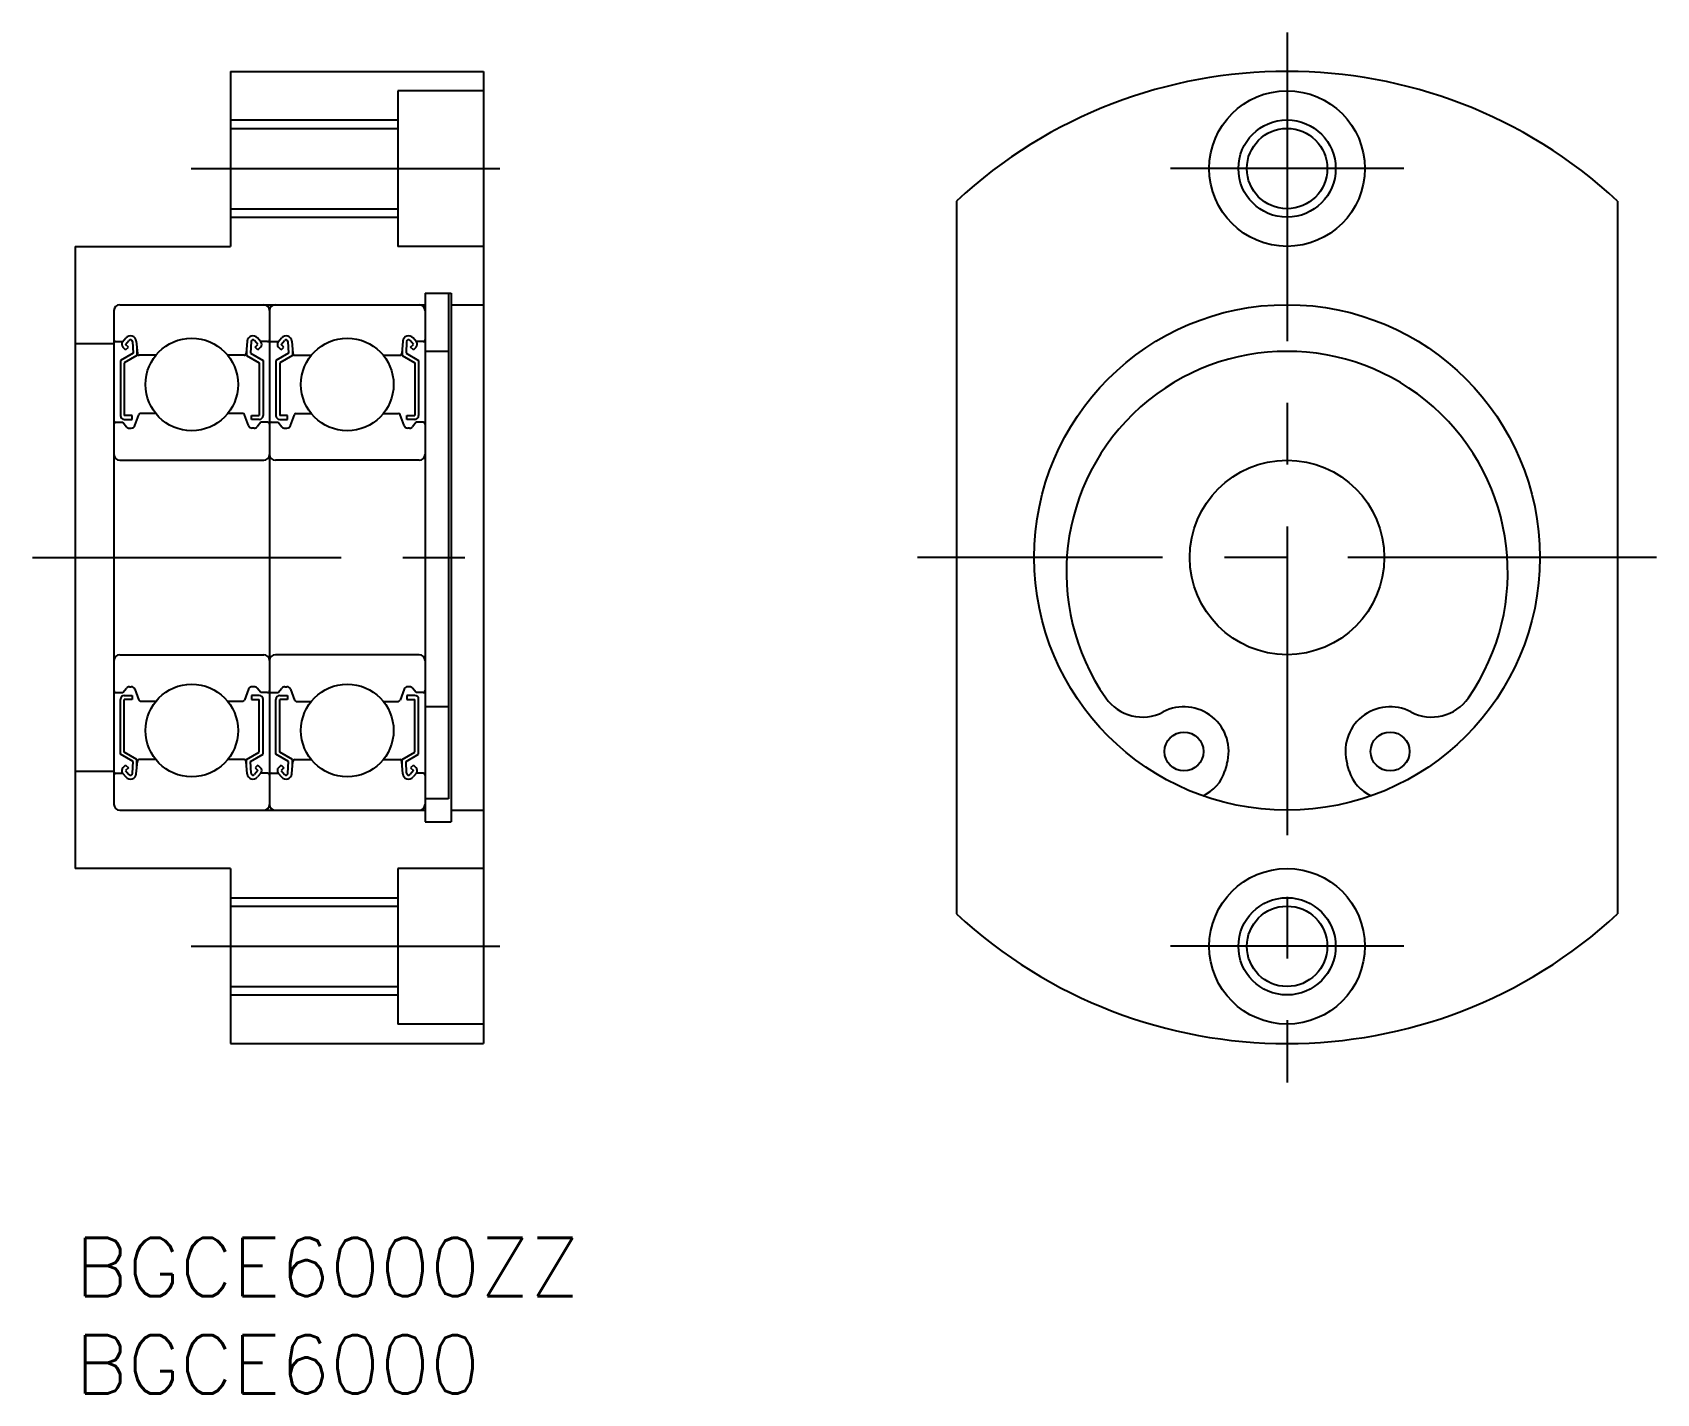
# Model space of a CAD drawing. Extents: x -2.2 to 81.3, y -8 to 62.
import ezdxf

# ---------------------------------------------------------------- set-up
doc = ezdxf.new("R2010")
doc.units = 0
doc.header["$LTSCALE"] = 0.5
doc.linetypes.add('CENTER', pattern=[50.8, 31.75, -6.35, 6.35, -6.35])
for name, color, linetype in [('MSM_CENTER', 1, 'CENTER'), ('MSM_CONTINUOUS', 7, 'CONTINUOUS'), ('MSM_NARROW', 5, 'CONTINUOUS'), ('MSM_PART_NUMBER', 7, 'CONTINUOUS')]:
    doc.layers.add(name, color=color, linetype=linetype)
doc.styles.get("Standard").update_dxf_attribs({"font": 'txt.shx', "height": 3, "bigfont": 'bigfont.shx'})

# ---------------------------------------------------------------- blocks, each defined once
blk = doc.blocks.new('*U10')
at = {"layer": 'MSM_PART_NUMBER'}
blk.add_text('BGCE6000ZZ', height=3, dxfattribs=at).set_placement((0, -3))
blk = doc.blocks.new('*U11')
at = {"layer": 'MSM_PART_NUMBER'}
blk.add_text('BGCE6000', height=3, dxfattribs=at).set_placement((0, -8))

msp = doc.modelspace()

# ---------------------------------------------------------------- linework, layer by layer
at = {"layer": 'MSM_CENTER'}
for p, q in [((62.327, 62), (62.327, 8)), ((5.966, 55), (23.034, 55)), ((68.327, 55), (56.327, 55)), ((-2.189, 35), (23.178, 35)), ((81.327, 35), (43.327, 35)), ((5.966, 15), (23.034, 15)), ((68.327, 15), (56.327, 15))]:
    msp.add_line(p, q, dxfattribs=at)
at = {"layer": 'MSM_CONTINUOUS', "linetype": 'CONTINUOUS'}
for p, q in [((8, 60), (8, 51)), ((8, 60), (21, 60)), ((21, 60), (21, 10)), ((21, 59), (16.6, 59)), ((16.6, 59), (16.6, 51)), ((45.327, 53.33), (45.327, 16.67)), ((79.327, 53.33), (79.327, 16.67)), ((0, 51), (0, 19)), ((0, 51), (8, 51)), ((21, 51), (16.6, 51)), ((18, 48.6), (18, 21.4)), ((18, 48.6), (19.35, 48.6)), ((19.35, 48.6), (19.35, 21.4)), ((2, 47.7), (2, 22.3)), ((2.3, 48), (18, 48)), ((10, 47.7), (10, 22.3)), ((19.35, 48), (21, 48)), ((0, 46), (2, 46)), ((2.1, 46.1), (2.46, 46.1)), ((2.448, 46.086), (2.619, 46.291)), ((2.602, 45.958), (2.772, 46.16)), ((2.743, 45.817), (2.602, 45.958)), ((2.948, 46.101), (2.981, 45.501)), ((3.148, 46.124), (3.203, 45.491)), ((8.852, 46.124), (8.797, 45.491)), ((9.052, 46.101), (9.019, 45.501)), ((9.398, 45.958), (9.228, 46.16)), ((9.257, 45.817), (9.398, 45.958)), ((9.552, 46.086), (9.381, 46.291)), ((9.9, 46.1), (9.54, 46.1)), ((10.1, 46.1), (10.46, 46.1)), ((10.448, 46.086), (10.619, 46.291)), ((10.602, 45.958), (10.772, 46.16)), ((10.743, 45.817), (10.602, 45.958)), ((10.948, 46.101), (10.981, 45.501)), ((11.148, 46.124), (11.203, 45.491)), ((16.852, 46.124), (16.797, 45.491)), ((17.052, 46.101), (17.019, 45.501)), ((17.398, 45.958), (17.228, 46.16)), ((17.257, 45.817), (17.398, 45.958)), ((17.552, 46.086), (17.381, 46.291)), ((17.9, 46.1), (17.54, 46.1)), ((2.981, 45.501), (2.331, 45.125)), ((2.331, 45.125), (2.331, 42.3)), ((2.602, 45.675), (2.46, 45.816)), ((3.181, 45.385), (2.531, 45.01)), ((2.602, 45.675), (2.743, 45.817)), ((3.181, 45.746), (3.181, 45.385)), ((4.151, 45.4), (3.303, 45.4)), ((8.697, 45.4), (7.849, 45.4)), ((8.819, 45.746), (8.819, 45.385)), ((8.819, 45.385), (9.469, 45.01)), ((9.019, 45.501), (9.669, 45.125)), ((9.398, 45.675), (9.257, 45.817)), ((9.398, 45.675), (9.54, 45.816)), ((9.669, 45.125), (9.669, 42.3)), ((10.981, 45.501), (10.331, 45.125)), ((10.331, 45.125), (10.331, 42.3)), ((10.602, 45.675), (10.46, 45.816)), ((11.181, 45.385), (10.531, 45.01)), ((10.602, 45.675), (10.743, 45.817)), ((11.181, 45.746), (11.181, 45.385)), ((11.303, 45.4), (12.151, 45.4)), ((15.849, 45.4), (16.697, 45.4)), ((16.819, 45.746), (16.819, 45.385)), ((16.819, 45.385), (17.469, 45.01)), ((17.019, 45.501), (17.669, 45.125)), ((17.398, 45.675), (17.257, 45.817)), ((17.398, 45.675), (17.54, 45.816)), ((17.669, 45.125), (17.669, 42.3)), ((2.531, 45.01), (2.531, 42.3)), ((9.469, 45.01), (9.469, 42.3)), ((10.531, 45.01), (10.531, 42.3)), ((17.469, 45.01), (17.469, 42.3)), ((2.1, 41.95), (2.45, 41.95)), ((2.45, 41.95), (2.642, 41.721)), ((2.931, 42.3), (2.531, 42.3)), ((2.531, 42.1), (2.931, 42.1)), ((2.931, 42.1), (2.931, 42.3)), ((3.079, 41.782), (3.28, 42.334)), ((4.151, 42.4), (3.374, 42.4)), ((8.626, 42.4), (7.849, 42.4)), ((8.921, 41.782), (8.72, 42.334)), ((9.069, 42.1), (9.069, 42.3)), ((9.069, 42.3), (9.469, 42.3)), ((9.469, 42.1), (9.069, 42.1)), ((9.55, 41.95), (9.358, 41.721)), ((9.9, 41.95), (9.55, 41.95)), ((10.1, 41.95), (10.45, 41.95)), ((10.45, 41.95), (10.642, 41.721)), ((10.931, 42.3), (10.531, 42.3)), ((10.531, 42.1), (10.931, 42.1)), ((10.931, 42.1), (10.931, 42.3)), ((11.079, 41.782), (11.28, 42.334)), ((11.374, 42.4), (12.151, 42.4)), ((15.849, 42.4), (16.626, 42.4)), ((16.921, 41.782), (16.72, 42.334)), ((17.069, 42.3), (17.469, 42.3)), ((17.069, 42.1), (17.069, 42.3)), ((17.469, 42.1), (17.069, 42.1)), ((17.55, 41.95), (17.358, 41.721)), ((17.9, 41.95), (17.55, 41.95)), ((2.795, 41.65), (2.891, 41.65)), ((9.205, 41.65), (9.109, 41.65)), ((10.795, 41.65), (10.891, 41.65)), ((17.205, 41.65), (17.109, 41.65)), ((2.3, 40), (9.7, 40)), ((17.7, 40), (10.3, 40)), ((2.3, 30), (9.7, 30)), ((17.7, 30), (10.3, 30)), ((2.1, 28.05), (2.45, 28.05)), ((2.331, 24.875), (2.331, 27.7)), ((2.45, 28.05), (2.642, 28.279)), ((2.531, 27.9), (2.931, 27.9)), ((2.531, 24.99), (2.531, 27.7)), ((2.931, 27.7), (2.531, 27.7)), ((2.795, 28.35), (2.891, 28.35)), ((2.931, 27.9), (2.931, 27.7)), ((3.079, 28.218), (3.28, 27.666)), ((4.151, 27.6), (3.374, 27.6)), ((8.626, 27.6), (7.849, 27.6)), ((8.921, 28.218), (8.72, 27.666)), ((9.069, 27.9), (9.069, 27.7)), ((9.469, 27.9), (9.069, 27.9)), ((9.069, 27.7), (9.469, 27.7)), ((9.205, 28.35), (9.109, 28.35)), ((9.55, 28.05), (9.358, 28.279)), ((9.469, 24.99), (9.469, 27.7)), ((9.9, 28.05), (9.55, 28.05)), ((9.669, 24.875), (9.669, 27.7)), ((10.1, 28.05), (10.45, 28.05)), ((10.331, 24.875), (10.331, 27.7)), ((10.45, 28.05), (10.642, 28.279)), ((10.531, 27.9), (10.931, 27.9)), ((10.531, 24.99), (10.531, 27.7)), ((10.931, 27.7), (10.531, 27.7)), ((10.795, 28.35), (10.891, 28.35)), ((10.931, 27.9), (10.931, 27.7)), ((11.079, 28.218), (11.28, 27.666)), ((11.374, 27.6), (12.151, 27.6)), ((15.849, 27.6), (16.626, 27.6)), ((16.921, 28.218), (16.72, 27.666)), ((17.069, 27.9), (17.069, 27.7)), ((17.469, 27.9), (17.069, 27.9)), ((17.069, 27.7), (17.469, 27.7)), ((17.205, 28.35), (17.109, 28.35)), ((17.55, 28.05), (17.358, 28.279)), ((17.469, 24.99), (17.469, 27.7)), ((17.9, 28.05), (17.55, 28.05)), ((17.669, 24.875), (17.669, 27.7)), ((2.981, 24.499), (2.331, 24.875)), ((2.602, 24.325), (2.46, 24.184)), ((3.181, 24.615), (2.531, 24.99)), ((2.602, 24.325), (2.743, 24.183)), ((2.948, 23.899), (2.981, 24.499)), ((3.148, 23.876), (3.203, 24.509)), ((3.181, 24.254), (3.181, 24.615)), ((4.151, 24.6), (3.303, 24.6)), ((8.697, 24.6), (7.849, 24.6)), ((8.852, 23.876), (8.797, 24.509)), ((8.819, 24.615), (9.469, 24.99)), ((8.819, 24.254), (8.819, 24.615)), ((9.019, 24.499), (9.669, 24.875)), ((9.052, 23.899), (9.019, 24.499)), ((9.398, 24.325), (9.257, 24.183)), ((9.398, 24.325), (9.54, 24.184)), ((10.981, 24.499), (10.331, 24.875)), ((10.602, 24.325), (10.46, 24.184)), ((11.181, 24.615), (10.531, 24.99)), ((10.602, 24.325), (10.743, 24.183)), ((10.948, 23.899), (10.981, 24.499)), ((11.148, 23.876), (11.203, 24.509)), ((11.181, 24.254), (11.181, 24.615)), ((11.303, 24.6), (12.151, 24.6)), ((15.849, 24.6), (16.697, 24.6)), ((16.852, 23.876), (16.797, 24.509)), ((16.819, 24.615), (17.469, 24.99)), ((16.819, 24.254), (16.819, 24.615)), ((17.019, 24.499), (17.669, 24.875)), ((17.052, 23.899), (17.019, 24.499)), ((17.398, 24.325), (17.257, 24.183)), ((17.398, 24.325), (17.54, 24.184)), ((0, 24), (2, 24)), ((2.1, 23.9), (2.46, 23.9)), ((2.448, 23.914), (2.619, 23.709)), ((2.743, 24.183), (2.602, 24.042)), ((2.602, 24.042), (2.772, 23.84)), ((9.398, 24.042), (9.228, 23.84)), ((9.257, 24.183), (9.398, 24.042)), ((9.552, 23.914), (9.381, 23.709)), ((9.9, 23.9), (9.54, 23.9)), ((10.1, 23.9), (10.46, 23.9)), ((10.448, 23.914), (10.619, 23.709)), ((10.743, 24.183), (10.602, 24.042)), ((10.602, 24.042), (10.772, 23.84)), ((17.398, 24.042), (17.228, 23.84)), ((17.257, 24.183), (17.398, 24.042)), ((17.552, 23.914), (17.381, 23.709)), ((17.9, 23.9), (17.54, 23.9)), ((2.3, 22), (18, 22)), ((19.35, 22), (21, 22)), ((18, 21.4), (19.35, 21.4)), ((8, 19), (0, 19)), ((8, 19), (8, 10)), ((16.6, 19), (16.6, 11)), ((21, 19), (16.6, 19)), ((21, 11), (16.6, 11)), ((8, 10), (21, 10))]:
    msp.add_line(p, q, dxfattribs=at)
at = {"layer": 'MSM_CONTINUOUS'}
for p, q in [((8, 57.067), (16.6, 57.067)), ((8, 52.933), (16.6, 52.933)), ((19.2, 48.6), (19.2, 22.588)), ((19.2, 45.6, -0.1), (18, 45.6, -0.1)), ((19.2, 27.32, -0.1), (18, 27.32, -0.1)), ((59.236, 24.377), (59.134, 24.029)), ((65.52, 24.029), (65.419, 24.377)), ((19.2, 22.588, -0.1), (18, 22.588, -0.1)), ((8, 17.067), (16.6, 17.067)), ((8, 12.933), (16.6, 12.933))]:
    msp.add_line(p, q, dxfattribs=at)
at = {"layer": 'MSM_CONTINUOUS', "linetype": 'CONTINUOUS'}
for centre, radius in [((62.327, 55), 4), ((62.327, 35), 13), ((6, 43.9), 2.381), ((14, 43.9), 2.381), ((62.327, 35), 5), ((6, 26.1), 2.381), ((14, 26.1), 2.381), ((62.327, 15), 4)]:
    msp.add_circle(centre, radius, dxfattribs=at)
at = {"layer": 'MSM_CONTINUOUS'}
for centre, radius in [((62.327, 55), 2.067), ((57.027, 25.02), 1), ((67.627, 25.02), 1), ((62.327, 15), 2.067)]:
    msp.add_circle(centre, radius, dxfattribs=at)
at = {"layer": 'MSM_CONTINUOUS', "linetype": 'CONTINUOUS'}
for centre, radius, start, end in [((62.327, 35), 25, 47.15636, 132.84364), ((2.3, 47.7), 0.3, 90, 180), ((9.7, 47.7), 0.3, 0, 90), ((10.3, 47.7), 0.3, 90, 180), ((17.7, 47.7), 0.3, 0, 90), ((2.1, 46.2), 0.1, 180, 270), ((2.602, 45.958), 0.2, 140.13695, 225.00202), ((2.849, 46.098), 0.3, 4.93539, 140.13695), ((2.849, 46.096), 0.1, 3.10166, 139.95027), ((9.151, 46.098), 0.3, 39.86305, 175.06461), ((9.151, 46.096), 0.1, 40.04973, 176.89834), ((9.398, 45.958), 0.2, 314.99798, 39.86305), ((9.9, 46.2), 0.1, 270, 0), ((10.1, 46.2), 0.1, 180, 270), ((10.602, 45.958), 0.2, 140.13695, 225.00202), ((10.849, 46.098), 0.3, 4.93539, 140.13695), ((10.849, 46.096), 0.1, 3.10166, 139.95027), ((17.151, 46.098), 0.3, 39.86305, 175.06461), ((17.151, 46.096), 0.1, 40.04973, 176.89834), ((17.398, 45.958), 0.2, 314.99798, 39.86305), ((17.9, 46.2), 0.1, 270, 0), ((3.303, 45.5), 0.1, 184.93539, 270), ((8.697, 45.5), 0.1, 270, 355.06461), ((11.303, 45.5), 0.1, 184.93539, 270), ((16.697, 45.5), 0.1, 270, 355.06461), ((2.1, 41.85), 0.1, 90, 180.81025), ((2.531, 42.3), 0.2, 180, 270), ((2.891, 41.85), 0.2, 270, 339.99156), ((3.374, 42.3), 0.1, 90, 159.99156), ((8.626, 42.3), 0.1, 20.00844, 90), ((9.109, 41.85), 0.2, 200.00844, 270), ((9.469, 42.3), 0.2, 270, 0), ((9.9, 41.85), 0.1, 359.18975, 90), ((10.1, 41.85), 0.1, 90, 180.81025), ((10.531, 42.3), 0.2, 180, 270), ((10.891, 41.85), 0.2, 270, 339.99156), ((11.374, 42.3), 0.1, 90, 159.99156), ((16.626, 42.3), 0.1, 20.00844, 90), ((17.109, 41.85), 0.2, 200.00844, 270), ((17.469, 42.3), 0.2, 270, 0), ((17.9, 41.85), 0.1, 359.18975, 90), ((2.795, 41.85), 0.2, 219.97618, 270), ((9.205, 41.85), 0.2, 270, 320.02382), ((10.795, 41.85), 0.2, 219.97618, 270), ((17.205, 41.85), 0.2, 270, 320.02382), ((2.3, 40.3), 0.3, 180, 270), ((9.7, 40.3), 0.3, 270, 0), ((10.3, 40.3), 0.3, 180, 270), ((17.7, 40.3), 0.3, 270, 0), ((2.3, 29.7), 0.3, 90, 180), ((9.7, 29.7), 0.3, 0, 90), ((10.3, 29.7), 0.3, 90, 180), ((17.7, 29.7), 0.3, 0, 90), ((2.1, 28.15), 0.1, 179.18975, 270), ((2.531, 27.7), 0.2, 90, 180), ((2.795, 28.15), 0.2, 90, 140.02382), ((2.891, 28.15), 0.2, 20.00844, 90), ((3.374, 27.7), 0.1, 200.00844, 270), ((8.626, 27.7), 0.1, 270, 339.99156), ((9.109, 28.15), 0.2, 90, 159.99156), ((9.205, 28.15), 0.2, 39.97618, 90), ((9.469, 27.7), 0.2, 0, 90), ((9.9, 28.15), 0.1, 270, 0.81025), ((10.1, 28.15), 0.1, 179.18975, 270), ((10.531, 27.7), 0.2, 90, 180), ((10.795, 28.15), 0.2, 90, 140.02382), ((10.891, 28.15), 0.2, 20.00844, 90), ((11.374, 27.7), 0.1, 200.00844, 270), ((16.626, 27.7), 0.1, 270, 339.99156), ((17.109, 28.15), 0.2, 90, 159.99156), ((17.205, 28.15), 0.2, 39.97618, 90), ((17.469, 27.7), 0.2, 0, 90), ((17.9, 28.15), 0.1, 270, 0.81025), ((3.303, 24.5), 0.1, 90, 175.06461), ((8.697, 24.5), 0.1, 4.93539, 90), ((11.303, 24.5), 0.1, 90, 175.06461), ((16.697, 24.5), 0.1, 4.93539, 90), ((2.1, 23.8), 0.1, 90, 180), ((2.602, 24.042), 0.2, 134.99798, 219.86305), ((2.849, 23.902), 0.3, 219.86305, 355.06461), ((2.849, 23.904), 0.1, 220.04973, 356.89834), ((9.151, 23.902), 0.3, 184.93539, 320.13695), ((9.151, 23.904), 0.1, 183.10166, 319.95027), ((9.398, 24.042), 0.2, 320.13695, 45.00202), ((9.9, 23.8), 0.1, 0, 90), ((10.1, 23.8), 0.1, 90, 180), ((10.602, 24.042), 0.2, 134.99798, 219.86305), ((10.849, 23.902), 0.3, 219.86305, 355.06461), ((10.849, 23.904), 0.1, 220.04973, 356.89834), ((17.151, 23.902), 0.3, 184.93539, 320.13695), ((17.151, 23.904), 0.1, 183.10166, 319.95027), ((17.398, 24.042), 0.2, 320.13695, 45.00202), ((17.9, 23.8), 0.1, 0, 90), ((2.3, 22.3), 0.3, 180, 270), ((9.7, 22.3), 0.3, 270, 0), ((10.3, 22.3), 0.3, 180, 270), ((17.7, 22.3), 0.3, 270, 0), ((62.327, 35), 25, 227.15636, 312.84364)]:
    msp.add_arc(centre, radius, start, end, dxfattribs=at)
at = {"layer": 'MSM_CONTINUOUS'}
for centre, radius, start, end in [((62.327, 34.25), 11.35, 325.26437, 214.73563), ((54.89, 29.093), 2.3, 214.73563, 297.68488), ((69.764, 29.093), 2.3, 242.31512, 325.26438), ((57.027, 25.02), 2.3, 343.77291, 117.68488), ((67.627, 25.02), 2.3, 62.31512, 196.22709), ((57.214, 24.588), 2, 292.84658, 343.77291), ((67.441, 24.588), 2, 196.22709, 247.15342)]:
    msp.add_arc(centre, radius, start, end, dxfattribs=at)
at = {"layer": 'MSM_NARROW'}
for p, q in [((8, 57.5), (16.6, 57.5)), ((8, 52.5), (16.6, 52.5)), ((8, 17.5), (16.6, 17.5)), ((8, 12.5), (16.6, 12.5))]:
    msp.add_line(p, q, dxfattribs=at)
for centre in [(62.327, 55), (62.327, 15)]:
    msp.add_circle(centre, 2.5, dxfattribs=at)

# ---------------------------------------------------------------- block references
at = {"layer": 'MSM_CONTINUOUS'}
for name in ['*U10', '*U11']:
    msp.add_blockref(name, (0, 0), dxfattribs=at)

doc.saveas('drawing.dxf')
